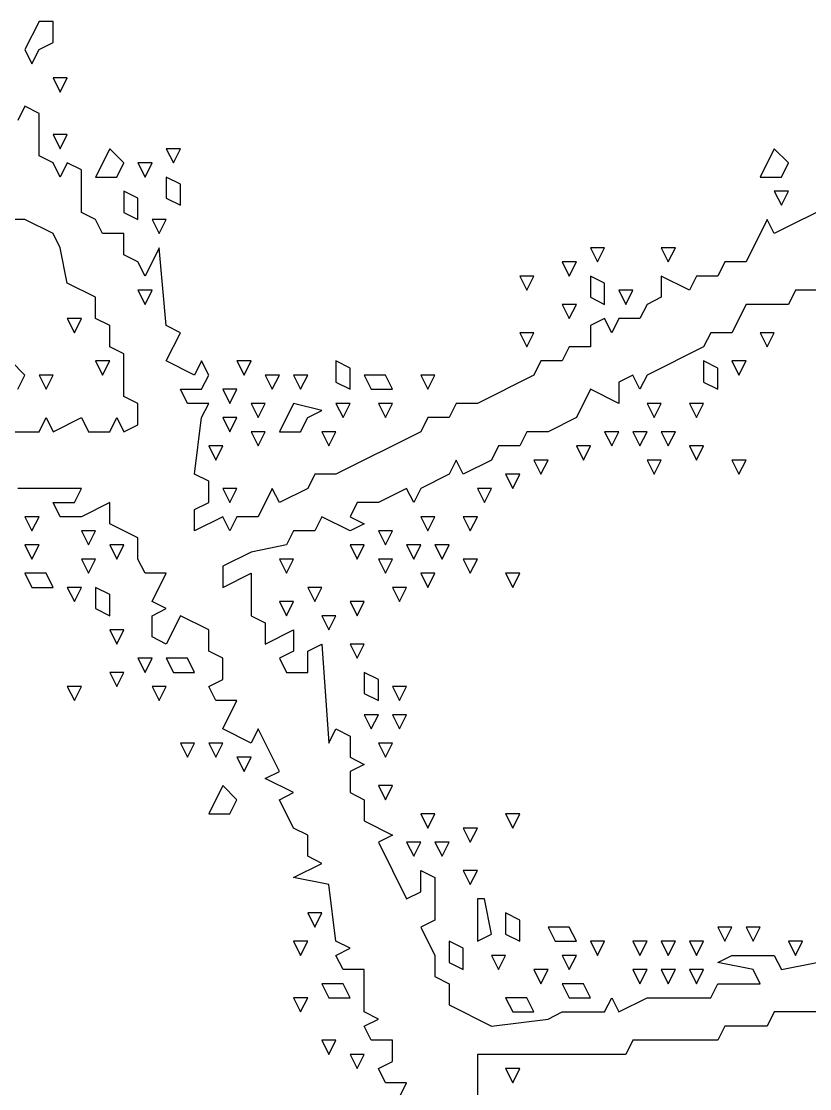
# Model space of a CAD drawing. Extents: x 2 to 124, y 0 to 170.
# Drawn here: x 79.73 to 88.7, y 137.25 to 149.39 of the extents above; entities that cross this region are included whole.
import ezdxf

# ---------------------------------------------------------------- set-up
doc = ezdxf.new("R2010")
doc.units = 0
doc.layers.add('Layer0', color=7, linetype='Continuous')

msp = doc.modelspace()

# ---------------------------------------------------------------- linework, layer by layer
at = {"layer": 'Layer0', "color": 5, "linetype": 'CONTINUOUS'}
for p, q in [((79.92898, 149.3939, 0.1), (79.76799, 149.072, 0.1)), ((80.08996, 149.3939, 0.1), (79.92898, 149.3939, 0.1)), ((80.08996, 149.1525, 0.1), (80.08996, 149.3939, 0.1)), ((79.92898, 149.072, 0.1), (80.08996, 149.1525, 0.1)), ((79.76799, 149.072, 0.1), (79.84848, 148.911, 0.1)), ((79.84848, 148.911, 0.1), (79.92898, 149.072, 0.1)), ((80.08996, 148.75, 0.1), (80.17045, 148.589, 0.1)), ((80.25095, 148.75, 0.1), (80.08996, 148.75, 0.1)), ((80.17045, 148.589, 0.1), (80.25095, 148.75, 0.1)), ((79.76799, 148.428, 0.1), (79.6875, 148.267, 0.1)), ((79.92898, 148.3475, 0.1), (79.76799, 148.428, 0.1)), ((79.92898, 147.8646, 0.1), (79.92898, 148.3475, 0.1)), ((80.08996, 148.1061, 0.1), (80.17045, 147.9451, 0.1)), ((80.25095, 148.1061, 0.1), (80.08996, 148.1061, 0.1)), ((80.17045, 147.9451, 0.1), (80.25095, 148.1061, 0.1)), ((80.7339, 147.9451, 0.1), (80.57292, 147.6231, 0.1)), ((80.89489, 147.7841, 0.1), (80.7339, 147.9451, 0.1)), ((81.37784, 147.9451, 0.1), (81.45833, 147.7841, 0.1)), ((81.53883, 147.9451, 0.1), (81.37784, 147.9451, 0.1)), ((81.45833, 147.7841, 0.1), (81.53883, 147.9451, 0.1)), ((88.30019, 147.9451, 0.1), (88.1392, 147.6231, 0.1)), ((88.46117, 147.7841, 0.1), (88.30019, 147.9451, 0.1)), ((80.08996, 147.7841, 0.1), (79.92898, 147.8646, 0.1)), ((80.17045, 147.6231, 0.1), (80.08996, 147.7841, 0.1)), ((80.25095, 147.7841, 0.1), (80.17045, 147.6231, 0.1)), ((80.41193, 147.7036, 0.1), (80.25095, 147.7841, 0.1)), ((80.81439, 147.6231, 0.1), (80.89489, 147.7841, 0.1)), ((81.05587, 147.7841, 0.1), (81.13636, 147.6231, 0.1)), ((81.21686, 147.7841, 0.1), (81.05587, 147.7841, 0.1)), ((81.13636, 147.6231, 0.1), (81.21686, 147.7841, 0.1)), ((88.38068, 147.6231, 0.1), (88.46117, 147.7841, 0.1)), ((80.41193, 147.2206, 0.1), (80.41193, 147.7036, 0.1)), ((80.57292, 147.6231, 0.1), (80.81439, 147.6231, 0.1)), ((81.37784, 147.6231, 0.1), (81.37784, 147.3816, 0.1)), ((81.53883, 147.5426, 0.1), (81.37784, 147.6231, 0.1)), ((81.53883, 147.3011, 0.1), (81.53883, 147.5426, 0.1)), ((88.1392, 147.6231, 0.1), (88.38068, 147.6231, 0.1)), ((80.89489, 147.4621, 0.1), (80.89489, 147.2206, 0.1)), ((81.05587, 147.3816, 0.1), (80.89489, 147.4621, 0.1)), ((89.2661, 147.4621, 0.1), (88.30019, 146.9792, 0.1)), ((88.30019, 147.4621, 0.1), (88.38068, 147.3011, 0.1)), ((88.46117, 147.4621, 0.1), (88.30019, 147.4621, 0.1)), ((88.38068, 147.3011, 0.1), (88.46117, 147.4621, 0.1)), ((81.05587, 147.1402, 0.1), (81.05587, 147.3816, 0.1)), ((81.37784, 147.3816, 0.1), (81.53883, 147.3011, 0.1)), ((80.57292, 147.1402, 0.1), (80.41193, 147.2206, 0.1)), ((80.89489, 147.2206, 0.1), (81.05587, 147.1402, 0.1)), ((79.76799, 147.1402, 0.1), (79.52652, 147.1402, 0.1)), ((80.08996, 146.9792, 0.1), (79.76799, 147.1402, 0.1)), ((80.65341, 146.9792, 0.1), (80.57292, 147.1402, 0.1)), ((81.21686, 147.1402, 0.1), (81.29735, 146.9792, 0.1)), ((81.37784, 147.1402, 0.1), (81.21686, 147.1402, 0.1)), ((81.29735, 146.9792, 0.1), (81.37784, 147.1402, 0.1)), ((88.2197, 147.1402, 0.1), (87.97822, 146.6572, 0.1)), ((88.30019, 146.9792, 0.1), (88.2197, 147.1402, 0.1)), ((80.17045, 146.8182, 0.1), (80.08996, 146.9792, 0.1)), ((80.89489, 146.9792, 0.1), (80.65341, 146.9792, 0.1)), ((80.89489, 146.7377, 0.1), (80.89489, 146.9792, 0.1)), ((80.25095, 146.4157, 0.1), (80.17045, 146.8182, 0.1)), ((81.29735, 146.8182, 0.1), (81.13636, 146.4962, 0.1)), ((81.37784, 145.9328, 0.1), (81.29735, 146.8182, 0.1)), ((86.20739, 146.8182, 0.1), (86.28788, 146.6572, 0.1)), ((86.36837, 146.8182, 0.1), (86.20739, 146.8182, 0.1)), ((86.28788, 146.6572, 0.1), (86.36837, 146.8182, 0.1)), ((87.01231, 146.8182, 0.1), (87.0928, 146.6572, 0.1)), ((87.1733, 146.8182, 0.1), (87.01231, 146.8182, 0.1)), ((87.0928, 146.6572, 0.1), (87.1733, 146.8182, 0.1)), ((81.05587, 146.6572, 0.1), (80.89489, 146.7377, 0.1)), ((81.13636, 146.4962, 0.1), (81.05587, 146.6572, 0.1)), ((85.88542, 146.6572, 0.1), (85.96591, 146.4962, 0.1)), ((86.0464, 146.6572, 0.1), (85.88542, 146.6572, 0.1)), ((85.96591, 146.4962, 0.1), (86.0464, 146.6572, 0.1)), ((87.73674, 146.6572, 0.1), (87.65625, 146.4962, 0.1)), ((87.97822, 146.6572, 0.1), (87.73674, 146.6572, 0.1)), ((85.40246, 146.4962, 0.1), (85.48295, 146.3352, 0.1)), ((85.56345, 146.4962, 0.1), (85.40246, 146.4962, 0.1)), ((85.48295, 146.3352, 0.1), (85.56345, 146.4962, 0.1)), ((86.20739, 146.4962, 0.1), (86.20739, 146.2547, 0.1)), ((86.36837, 146.4157, 0.1), (86.20739, 146.4962, 0.1)), ((87.33428, 146.3352, 0.1), (87.01231, 146.4962, 0.1)), ((87.01231, 146.4962, 0.1), (87.01231, 146.2547, 0.1)), ((87.41477, 146.4962, 0.1), (87.33428, 146.3352, 0.1)), ((87.65625, 146.4962, 0.1), (87.41477, 146.4962, 0.1)), ((80.57292, 146.2547, 0.1), (80.25095, 146.4157, 0.1)), ((81.05587, 146.3352, 0.1), (81.13636, 146.1742, 0.1)), ((81.21686, 146.3352, 0.1), (81.05587, 146.3352, 0.1)), ((81.13636, 146.1742, 0.1), (81.21686, 146.3352, 0.1)), ((86.36837, 146.1742, 0.1), (86.36837, 146.4157, 0.1)), ((86.52936, 146.3352, 0.1), (86.60985, 146.1742, 0.1)), ((86.69034, 146.3352, 0.1), (86.52936, 146.3352, 0.1)), ((86.60985, 146.1742, 0.1), (86.69034, 146.3352, 0.1)), ((88.54167, 146.3352, 0.1), (88.46117, 146.1742, 0.1)), ((88.78314, 146.3352, 0.1), (88.54167, 146.3352, 0.1)), ((80.57292, 146.0133, 0.1), (80.57292, 146.2547, 0.1)), ((86.20739, 146.2547, 0.1), (86.36837, 146.1742, 0.1)), ((87.01231, 146.2547, 0.1), (86.85133, 146.1742, 0.1)), ((85.88542, 146.1742, 0.1), (85.96591, 146.0133, 0.1)), ((86.0464, 146.1742, 0.1), (85.88542, 146.1742, 0.1)), ((85.96591, 146.0133, 0.1), (86.0464, 146.1742, 0.1)), ((86.85133, 146.1742, 0.1), (86.77083, 146.0133, 0.1)), ((87.97822, 146.1742, 0.1), (87.81723, 145.8523, 0.1)), ((88.46117, 146.1742, 0.1), (87.97822, 146.1742, 0.1)), ((80.25095, 146.0133, 0.1), (80.33144, 145.8523, 0.1)), ((80.41193, 146.0133, 0.1), (80.25095, 146.0133, 0.1)), ((80.33144, 145.8523, 0.1), (80.41193, 146.0133, 0.1)), ((80.7339, 145.9328, 0.1), (80.57292, 146.0133, 0.1)), ((86.36837, 146.0133, 0.1), (86.20739, 145.9328, 0.1)), ((86.44886, 145.8523, 0.1), (86.36837, 146.0133, 0.1)), ((86.52936, 146.0133, 0.1), (86.44886, 145.8523, 0.1)), ((86.77083, 146.0133, 0.1), (86.52936, 146.0133, 0.1)), ((80.7339, 145.6913, 0.1), (80.7339, 145.9328, 0.1)), ((81.53883, 145.8523, 0.1), (81.37784, 145.9328, 0.1)), ((81.37784, 145.5303, 0.1), (81.53883, 145.8523, 0.1)), ((85.40246, 145.8523, 0.1), (85.48295, 145.6913, 0.1)), ((85.56345, 145.8523, 0.1), (85.40246, 145.8523, 0.1)), ((85.48295, 145.6913, 0.1), (85.56345, 145.8523, 0.1)), ((86.20739, 145.9328, 0.1), (86.20739, 145.6913, 0.1)), ((87.57576, 145.8523, 0.1), (87.49527, 145.6913, 0.1)), ((87.81723, 145.8523, 0.1), (87.57576, 145.8523, 0.1)), ((88.1392, 145.8523, 0.1), (88.2197, 145.6913, 0.1)), ((88.30019, 145.8523, 0.1), (88.1392, 145.8523, 0.1)), ((88.2197, 145.6913, 0.1), (88.30019, 145.8523, 0.1)), ((80.89489, 145.6108, 0.1), (80.7339, 145.6913, 0.1)), ((85.96591, 145.6913, 0.1), (85.88542, 145.5303, 0.1)), ((86.20739, 145.6913, 0.1), (85.96591, 145.6913, 0.1)), ((87.49527, 145.6913, 0.1), (86.85133, 145.3693, 0.1)), ((80.89489, 145.1278, 0.1), (80.89489, 145.6108, 0.1)), ((79.76799, 145.3693, 0.1), (79.60701, 145.5303, 0.1)), ((80.57292, 145.5303, 0.1), (80.65341, 145.3693, 0.1)), ((80.7339, 145.5303, 0.1), (80.57292, 145.5303, 0.1)), ((80.65341, 145.3693, 0.1), (80.7339, 145.5303, 0.1)), ((81.69981, 145.3693, 0.1), (81.37784, 145.5303, 0.1)), ((81.7803, 145.5303, 0.1), (81.69981, 145.3693, 0.1)), ((81.8608, 145.3693, 0.1), (81.7803, 145.5303, 0.1)), ((82.18277, 145.5303, 0.1), (82.26326, 145.3693, 0.1)), ((82.34375, 145.5303, 0.1), (82.18277, 145.5303, 0.1)), ((82.26326, 145.3693, 0.1), (82.34375, 145.5303, 0.1)), ((83.30966, 145.5303, 0.1), (83.30966, 145.2888, 0.1)), ((83.47064, 145.4498, 0.1), (83.30966, 145.5303, 0.1)), ((83.47064, 145.2083, 0.1), (83.47064, 145.4498, 0.1)), ((85.64394, 145.5303, 0.1), (85.56345, 145.3693, 0.1)), ((85.88542, 145.5303, 0.1), (85.64394, 145.5303, 0.1)), ((87.49527, 145.5303, 0.1), (87.49527, 145.2888, 0.1)), ((87.65625, 145.4498, 0.1), (87.49527, 145.5303, 0.1)), ((87.65625, 145.2083, 0.1), (87.65625, 145.4498, 0.1)), ((87.81723, 145.5303, 0.1), (87.89773, 145.3693, 0.1)), ((87.97822, 145.5303, 0.1), (87.81723, 145.5303, 0.1)), ((87.89773, 145.3693, 0.1), (87.97822, 145.5303, 0.1)), ((79.6875, 145.2083, 0.1), (79.76799, 145.3693, 0.1)), ((79.92898, 145.3693, 0.1), (80.00947, 145.2083, 0.1)), ((80.08996, 145.3693, 0.1), (79.92898, 145.3693, 0.1)), ((80.00947, 145.2083, 0.1), (80.08996, 145.3693, 0.1)), ((81.7803, 145.2083, 0.1), (81.8608, 145.3693, 0.1)), ((82.50473, 145.3693, 0.1), (82.58523, 145.2083, 0.1)), ((82.66572, 145.3693, 0.1), (82.50473, 145.3693, 0.1)), ((82.58523, 145.2083, 0.1), (82.66572, 145.3693, 0.1)), ((82.8267, 145.3693, 0.1), (82.9072, 145.2083, 0.1)), ((82.98769, 145.3693, 0.1), (82.8267, 145.3693, 0.1)), ((82.9072, 145.2083, 0.1), (82.98769, 145.3693, 0.1)), ((83.63163, 145.3693, 0.1), (83.71212, 145.2083, 0.1)), ((83.87311, 145.3693, 0.1), (83.63163, 145.3693, 0.1)), ((83.9536, 145.2083, 0.1), (83.87311, 145.3693, 0.1)), ((84.27557, 145.3693, 0.1), (84.35606, 145.2083, 0.1)), ((84.43655, 145.3693, 0.1), (84.27557, 145.3693, 0.1)), ((84.35606, 145.2083, 0.1), (84.43655, 145.3693, 0.1)), ((85.56345, 145.3693, 0.1), (84.91951, 145.0473, 0.1)), ((86.69034, 145.3693, 0.1), (86.52936, 145.2888, 0.1)), ((86.77083, 145.2083, 0.1), (86.69034, 145.3693, 0.1)), ((86.85133, 145.3693, 0.1), (86.77083, 145.2083, 0.1)), ((81.61932, 145.0473, 0.1), (81.53883, 145.2083, 0.1)), ((81.53883, 145.2083, 0.1), (81.7803, 145.2083, 0.1)), ((82.02178, 145.2083, 0.1), (82.10227, 145.0473, 0.1)), ((82.18277, 145.2083, 0.1), (82.02178, 145.2083, 0.1)), ((82.10227, 145.0473, 0.1), (82.18277, 145.2083, 0.1)), ((83.30966, 145.2888, 0.1), (83.47064, 145.2083, 0.1)), ((83.71212, 145.2083, 0.1), (83.9536, 145.2083, 0.1)), ((86.20739, 145.2083, 0.1), (86.0464, 144.8864, 0.1)), ((86.52936, 145.0473, 0.1), (86.20739, 145.2083, 0.1)), ((86.52936, 145.2888, 0.1), (86.52936, 145.0473, 0.1)), ((87.49527, 145.2888, 0.1), (87.65625, 145.2083, 0.1)), ((81.05587, 145.0473, 0.1), (80.89489, 145.1278, 0.1)), ((81.05587, 144.8059, 0.1), (81.05587, 145.0473, 0.1)), ((81.8608, 145.0473, 0.1), (81.61932, 145.0473, 0.1)), ((81.7803, 144.8864, 0.1), (81.8608, 145.0473, 0.1)), ((82.34375, 145.0473, 0.1), (82.42424, 144.8864, 0.1)), ((82.50473, 145.0473, 0.1), (82.34375, 145.0473, 0.1)), ((82.42424, 144.8864, 0.1), (82.50473, 145.0473, 0.1)), ((82.8267, 145.0473, 0.1), (82.66572, 144.7254, 0.1)), ((83.14867, 144.9669, 0.1), (82.8267, 145.0473, 0.1)), ((82.98769, 144.8864, 0.1), (83.14867, 144.9669, 0.1)), ((83.30966, 145.0473, 0.1), (83.39015, 144.8864, 0.1)), ((83.47064, 145.0473, 0.1), (83.30966, 145.0473, 0.1)), ((83.39015, 144.8864, 0.1), (83.47064, 145.0473, 0.1)), ((83.79261, 145.0473, 0.1), (83.87311, 144.8864, 0.1)), ((83.9536, 145.0473, 0.1), (83.79261, 145.0473, 0.1)), ((83.87311, 144.8864, 0.1), (83.9536, 145.0473, 0.1)), ((84.67803, 145.0473, 0.1), (84.59754, 144.8864, 0.1)), ((84.91951, 145.0473, 0.1), (84.67803, 145.0473, 0.1)), ((86.85133, 145.0473, 0.1), (86.93182, 144.8864, 0.1)), ((87.01231, 145.0473, 0.1), (86.85133, 145.0473, 0.1)), ((86.93182, 144.8864, 0.1), (87.01231, 145.0473, 0.1)), ((87.33428, 145.0473, 0.1), (87.41477, 144.8864, 0.1)), ((87.49527, 145.0473, 0.1), (87.33428, 145.0473, 0.1)), ((87.41477, 144.8864, 0.1), (87.49527, 145.0473, 0.1)), ((79.92898, 144.7254, 0.1), (80.00947, 144.8864, 0.1)), ((80.00947, 144.8864, 0.1), (80.08996, 144.7254, 0.1)), ((80.08996, 144.7254, 0.1), (80.41193, 144.8864, 0.1)), ((80.41193, 144.8864, 0.1), (80.49242, 144.7254, 0.1)), ((80.7339, 144.7254, 0.1), (80.81439, 144.8864, 0.1)), ((80.81439, 144.8864, 0.1), (80.89489, 144.7254, 0.1)), ((81.69981, 144.2424, 0.1), (81.7803, 144.8864, 0.1)), ((82.02178, 144.8864, 0.1), (82.10227, 144.7254, 0.1)), ((82.18277, 144.8864, 0.1), (82.02178, 144.8864, 0.1)), ((82.10227, 144.7254, 0.1), (82.18277, 144.8864, 0.1)), ((82.9072, 144.7254, 0.1), (82.98769, 144.8864, 0.1)), ((84.35606, 144.8864, 0.1), (84.27557, 144.7254, 0.1)), ((84.59754, 144.8864, 0.1), (84.35606, 144.8864, 0.1)), ((86.0464, 144.8864, 0.1), (85.72443, 144.7254, 0.1)), ((79.20455, 144.7254, 0.1), (79.92898, 144.7254, 0.1)), ((80.49242, 144.7254, 0.1), (80.7339, 144.7254, 0.1)), ((80.89489, 144.7254, 0.1), (81.05587, 144.8059, 0.1)), ((82.34375, 144.7254, 0.1), (82.42424, 144.5644, 0.1)), ((82.50473, 144.7254, 0.1), (82.34375, 144.7254, 0.1)), ((82.42424, 144.5644, 0.1), (82.50473, 144.7254, 0.1)), ((82.66572, 144.7254, 0.1), (82.9072, 144.7254, 0.1)), ((83.14867, 144.7254, 0.1), (83.22917, 144.5644, 0.1)), ((83.30966, 144.7254, 0.1), (83.14867, 144.7254, 0.1)), ((83.22917, 144.5644, 0.1), (83.30966, 144.7254, 0.1)), ((84.27557, 144.7254, 0.1), (83.30966, 144.2424, 0.1)), ((85.48295, 144.7254, 0.1), (85.40246, 144.5644, 0.1)), ((85.72443, 144.7254, 0.1), (85.48295, 144.7254, 0.1)), ((86.36837, 144.7254, 0.1), (86.44886, 144.5644, 0.1)), ((86.52936, 144.7254, 0.1), (86.36837, 144.7254, 0.1)), ((86.44886, 144.5644, 0.1), (86.52936, 144.7254, 0.1)), ((86.69034, 144.7254, 0.1), (86.77083, 144.5644, 0.1)), ((86.85133, 144.7254, 0.1), (86.69034, 144.7254, 0.1)), ((86.77083, 144.5644, 0.1), (86.85133, 144.7254, 0.1)), ((87.01231, 144.7254, 0.1), (87.0928, 144.5644, 0.1)), ((87.1733, 144.7254, 0.1), (87.01231, 144.7254, 0.1)), ((87.0928, 144.5644, 0.1), (87.1733, 144.7254, 0.1)), ((81.8608, 144.5644, 0.1), (81.94129, 144.4034, 0.1)), ((82.02178, 144.5644, 0.1), (81.8608, 144.5644, 0.1)), ((81.94129, 144.4034, 0.1), (82.02178, 144.5644, 0.1)), ((85.16098, 144.5644, 0.1), (85.08049, 144.4034, 0.1)), ((85.40246, 144.5644, 0.1), (85.16098, 144.5644, 0.1)), ((86.0464, 144.5644, 0.1), (86.12689, 144.4034, 0.1)), ((86.20739, 144.5644, 0.1), (86.0464, 144.5644, 0.1)), ((86.12689, 144.4034, 0.1), (86.20739, 144.5644, 0.1)), ((87.33428, 144.5644, 0.1), (87.41477, 144.4034, 0.1)), ((87.49527, 144.5644, 0.1), (87.33428, 144.5644, 0.1)), ((87.41477, 144.4034, 0.1), (87.49527, 144.5644, 0.1)), ((84.67803, 144.4034, 0.1), (84.59754, 144.2424, 0.1)), ((84.75852, 144.2424, 0.1), (84.67803, 144.4034, 0.1)), ((85.08049, 144.4034, 0.1), (84.75852, 144.2424, 0.1)), ((85.56345, 144.4034, 0.1), (85.64394, 144.2424, 0.1)), ((85.72443, 144.4034, 0.1), (85.56345, 144.4034, 0.1)), ((85.64394, 144.2424, 0.1), (85.72443, 144.4034, 0.1)), ((86.85133, 144.4034, 0.1), (86.93182, 144.2424, 0.1)), ((87.01231, 144.4034, 0.1), (86.85133, 144.4034, 0.1)), ((86.93182, 144.2424, 0.1), (87.01231, 144.4034, 0.1)), ((87.81723, 144.4034, 0.1), (87.89773, 144.2424, 0.1)), ((87.97822, 144.4034, 0.1), (87.81723, 144.4034, 0.1)), ((87.89773, 144.2424, 0.1), (87.97822, 144.4034, 0.1)), ((81.8608, 144.1619, 0.1), (81.69981, 144.2424, 0.1)), ((83.06818, 144.2424, 0.1), (82.98769, 144.0814, 0.1)), ((83.30966, 144.2424, 0.1), (83.06818, 144.2424, 0.1)), ((84.59754, 144.2424, 0.1), (84.27557, 144.0814, 0.1)), ((85.24148, 144.2424, 0.1), (85.32197, 144.0814, 0.1)), ((85.40246, 144.2424, 0.1), (85.24148, 144.2424, 0.1)), ((85.32197, 144.0814, 0.1), (85.40246, 144.2424, 0.1)), ((81.8608, 143.9205, 0.1), (81.8608, 144.1619, 0.1)), ((80.41193, 144.0814, 0.1), (79.6875, 144.0814, 0.1)), ((80.33144, 143.9205, 0.1), (80.41193, 144.0814, 0.1)), ((82.02178, 144.0814, 0.1), (82.10227, 143.9205, 0.1)), ((82.18277, 144.0814, 0.1), (82.02178, 144.0814, 0.1)), ((82.10227, 143.9205, 0.1), (82.18277, 144.0814, 0.1)), ((82.58523, 144.0814, 0.1), (82.42424, 143.7595, 0.1)), ((82.66572, 143.9205, 0.1), (82.58523, 144.0814, 0.1)), ((82.98769, 144.0814, 0.1), (82.66572, 143.9205, 0.1)), ((84.11458, 144.0814, 0.1), (83.79261, 143.9205, 0.1)), ((84.19508, 143.9205, 0.1), (84.11458, 144.0814, 0.1)), ((84.27557, 144.0814, 0.1), (84.19508, 143.9205, 0.1)), ((84.91951, 144.0814, 0.1), (85, 143.9205, 0.1)), ((85.08049, 144.0814, 0.1), (84.91951, 144.0814, 0.1)), ((85, 143.9205, 0.1), (85.08049, 144.0814, 0.1)), ((80.17045, 143.7595, 0.1), (80.08996, 143.9205, 0.1)), ((80.08996, 143.9205, 0.1), (80.33144, 143.9205, 0.1)), ((80.7339, 143.9205, 0.1), (80.41193, 143.7595, 0.1)), ((80.7339, 143.679, 0.1), (80.7339, 143.9205, 0.1)), ((81.69981, 143.84, 0.1), (81.8608, 143.9205, 0.1)), ((83.55114, 143.9205, 0.1), (83.47064, 143.7595, 0.1)), ((83.79261, 143.9205, 0.1), (83.55114, 143.9205, 0.1)), ((79.76799, 143.7595, 0.1), (79.84848, 143.5985, 0.1)), ((79.92898, 143.7595, 0.1), (79.76799, 143.7595, 0.1)), ((79.84848, 143.5985, 0.1), (79.92898, 143.7595, 0.1)), ((80.41193, 143.7595, 0.1), (80.17045, 143.7595, 0.1)), ((81.69981, 143.5985, 0.1), (81.69981, 143.84, 0.1)), ((82.02178, 143.7595, 0.1), (81.69981, 143.5985, 0.1)), ((82.10227, 143.5985, 0.1), (82.02178, 143.7595, 0.1)), ((82.18277, 143.7595, 0.1), (82.10227, 143.5985, 0.1)), ((82.42424, 143.7595, 0.1), (82.18277, 143.7595, 0.1)), ((83.14867, 143.7595, 0.1), (83.06818, 143.5985, 0.1)), ((83.47064, 143.5985, 0.1), (83.14867, 143.7595, 0.1)), ((83.47064, 143.7595, 0.1), (83.63163, 143.679, 0.1)), ((84.27557, 143.7595, 0.1), (84.35606, 143.5985, 0.1)), ((84.43655, 143.7595, 0.1), (84.27557, 143.7595, 0.1)), ((84.35606, 143.5985, 0.1), (84.43655, 143.7595, 0.1)), ((84.75852, 143.7595, 0.1), (84.83902, 143.5985, 0.1)), ((84.91951, 143.7595, 0.1), (84.75852, 143.7595, 0.1)), ((84.83902, 143.5985, 0.1), (84.91951, 143.7595, 0.1)), ((81.05587, 143.518, 0.1), (80.7339, 143.679, 0.1)), ((83.63163, 143.679, 0.1), (83.47064, 143.5985, 0.1)), ((80.41193, 143.5985, 0.1), (80.49242, 143.4375, 0.1)), ((80.57292, 143.5985, 0.1), (80.41193, 143.5985, 0.1)), ((80.49242, 143.4375, 0.1), (80.57292, 143.5985, 0.1)), ((81.05587, 143.2765, 0.1), (81.05587, 143.518, 0.1)), ((82.8267, 143.5985, 0.1), (82.74621, 143.4375, 0.1)), ((83.06818, 143.5985, 0.1), (82.8267, 143.5985, 0.1)), ((83.79261, 143.5985, 0.1), (83.87311, 143.4375, 0.1)), ((83.9536, 143.5985, 0.1), (83.79261, 143.5985, 0.1)), ((83.87311, 143.4375, 0.1), (83.9536, 143.5985, 0.1)), ((79.76799, 143.4375, 0.1), (79.84848, 143.2765, 0.1)), ((79.92898, 143.4375, 0.1), (79.76799, 143.4375, 0.1)), ((79.84848, 143.2765, 0.1), (79.92898, 143.4375, 0.1)), ((80.7339, 143.4375, 0.1), (80.81439, 143.2765, 0.1)), ((80.89489, 143.4375, 0.1), (80.7339, 143.4375, 0.1)), ((80.81439, 143.2765, 0.1), (80.89489, 143.4375, 0.1)), ((82.74621, 143.4375, 0.1), (82.34375, 143.357, 0.1)), ((83.47064, 143.4375, 0.1), (83.55114, 143.2765, 0.1)), ((83.63163, 143.4375, 0.1), (83.47064, 143.4375, 0.1)), ((83.55114, 143.2765, 0.1), (83.63163, 143.4375, 0.1)), ((84.11458, 143.4375, 0.1), (84.19508, 143.2765, 0.1)), ((84.27557, 143.4375, 0.1), (84.11458, 143.4375, 0.1)), ((84.19508, 143.2765, 0.1), (84.27557, 143.4375, 0.1)), ((84.43655, 143.4375, 0.1), (84.51705, 143.2765, 0.1)), ((84.59754, 143.4375, 0.1), (84.43655, 143.4375, 0.1)), ((84.51705, 143.2765, 0.1), (84.59754, 143.4375, 0.1)), ((80.41193, 143.2765, 0.1), (80.49242, 143.1155, 0.1)), ((80.57292, 143.2765, 0.1), (80.41193, 143.2765, 0.1)), ((80.49242, 143.1155, 0.1), (80.57292, 143.2765, 0.1)), ((81.13636, 143.1155, 0.1), (81.05587, 143.2765, 0.1)), ((82.34375, 143.357, 0.1), (82.02178, 143.196, 0.1)), ((82.66572, 143.2765, 0.1), (82.74621, 143.1155, 0.1)), ((82.8267, 143.2765, 0.1), (82.66572, 143.2765, 0.1)), ((82.74621, 143.1155, 0.1), (82.8267, 143.2765, 0.1)), ((83.79261, 143.2765, 0.1), (83.87311, 143.1155, 0.1)), ((83.9536, 143.2765, 0.1), (83.79261, 143.2765, 0.1)), ((83.87311, 143.1155, 0.1), (83.9536, 143.2765, 0.1)), ((84.75852, 143.2765, 0.1), (84.83902, 143.1155, 0.1)), ((84.91951, 143.2765, 0.1), (84.75852, 143.2765, 0.1)), ((84.83902, 143.1155, 0.1), (84.91951, 143.2765, 0.1)), ((82.02178, 143.196, 0.1), (82.02178, 142.9545, 0.1)), ((79.76799, 143.1155, 0.1), (79.84848, 142.9545, 0.1)), ((80.00947, 143.1155, 0.1), (79.76799, 143.1155, 0.1)), ((80.08996, 142.9545, 0.1), (80.00947, 143.1155, 0.1)), ((81.37784, 143.1155, 0.1), (81.13636, 143.1155, 0.1)), ((81.21686, 142.7936, 0.1), (81.37784, 143.1155, 0.1)), ((82.02178, 142.9545, 0.1), (82.34375, 143.1155, 0.1)), ((82.34375, 143.1155, 0.1), (82.34375, 142.6326, 0.1)), ((84.27557, 143.1155, 0.1), (84.35606, 142.9545, 0.1)), ((84.43655, 143.1155, 0.1), (84.27557, 143.1155, 0.1)), ((84.35606, 142.9545, 0.1), (84.43655, 143.1155, 0.1)), ((85.24148, 143.1155, 0.1), (85.32197, 142.9545, 0.1)), ((85.40246, 143.1155, 0.1), (85.24148, 143.1155, 0.1)), ((85.32197, 142.9545, 0.1), (85.40246, 143.1155, 0.1)), ((79.84848, 142.9545, 0.1), (80.08996, 142.9545, 0.1)), ((80.25095, 142.9545, 0.1), (80.33144, 142.7936, 0.1)), ((80.41193, 142.9545, 0.1), (80.25095, 142.9545, 0.1)), ((80.33144, 142.7936, 0.1), (80.41193, 142.9545, 0.1)), ((80.57292, 142.9545, 0.1), (80.57292, 142.7131, 0.1)), ((80.7339, 142.8741, 0.1), (80.57292, 142.9545, 0.1)), ((82.98769, 142.9545, 0.1), (83.06818, 142.7936, 0.1)), ((83.14867, 142.9545, 0.1), (82.98769, 142.9545, 0.1)), ((83.06818, 142.7936, 0.1), (83.14867, 142.9545, 0.1)), ((83.9536, 142.9545, 0.1), (84.03409, 142.7936, 0.1)), ((84.11458, 142.9545, 0.1), (83.9536, 142.9545, 0.1)), ((84.03409, 142.7936, 0.1), (84.11458, 142.9545, 0.1)), ((80.7339, 142.6326, 0.1), (80.7339, 142.8741, 0.1)), ((81.37784, 142.7131, 0.1), (81.21686, 142.7936, 0.1)), ((82.66572, 142.7936, 0.1), (82.74621, 142.6326, 0.1)), ((82.8267, 142.7936, 0.1), (82.66572, 142.7936, 0.1)), ((82.74621, 142.6326, 0.1), (82.8267, 142.7936, 0.1)), ((83.47064, 142.7936, 0.1), (83.55114, 142.6326, 0.1)), ((83.63163, 142.7936, 0.1), (83.47064, 142.7936, 0.1)), ((83.55114, 142.6326, 0.1), (83.63163, 142.7936, 0.1)), ((80.57292, 142.7131, 0.1), (80.7339, 142.6326, 0.1)), ((81.21686, 142.6326, 0.1), (81.37784, 142.7131, 0.1)), ((81.21686, 142.3911, 0.1), (81.21686, 142.6326, 0.1)), ((81.53883, 142.6326, 0.1), (81.37784, 142.3106, 0.1)), ((81.8608, 142.4716, 0.1), (81.53883, 142.6326, 0.1)), ((82.34375, 142.6326, 0.1), (82.50473, 142.5521, 0.1)), ((82.50473, 142.5521, 0.1), (82.50473, 142.3106, 0.1)), ((83.14867, 142.6326, 0.1), (83.22917, 142.4716, 0.1)), ((83.30966, 142.6326, 0.1), (83.14867, 142.6326, 0.1)), ((83.22917, 142.4716, 0.1), (83.30966, 142.6326, 0.1)), ((80.7339, 142.4716, 0.1), (80.81439, 142.3106, 0.1)), ((80.89489, 142.4716, 0.1), (80.7339, 142.4716, 0.1)), ((80.81439, 142.3106, 0.1), (80.89489, 142.4716, 0.1)), ((81.8608, 142.2301, 0.1), (81.8608, 142.4716, 0.1)), ((82.50473, 142.3106, 0.1), (82.8267, 142.4716, 0.1)), ((82.8267, 142.4716, 0.1), (82.8267, 142.2301, 0.1)), ((81.37784, 142.3106, 0.1), (81.21686, 142.3911, 0.1)), ((82.98769, 142.2301, 0.1), (83.14867, 142.3106, 0.1)), ((83.14867, 142.3106, 0.1), (83.22917, 141.1837, 0.1)), ((83.47064, 142.3106, 0.1), (83.55114, 142.1496, 0.1)), ((83.63163, 142.3106, 0.1), (83.47064, 142.3106, 0.1)), ((83.55114, 142.1496, 0.1), (83.63163, 142.3106, 0.1)), ((82.02178, 142.1496, 0.1), (81.8608, 142.2301, 0.1)), ((82.8267, 142.2301, 0.1), (82.66572, 142.1496, 0.1)), ((82.98769, 141.9886, 0.1), (82.98769, 142.2301, 0.1)), ((81.05587, 142.1496, 0.1), (81.13636, 141.9886, 0.1)), ((81.21686, 142.1496, 0.1), (81.05587, 142.1496, 0.1)), ((81.13636, 141.9886, 0.1), (81.21686, 142.1496, 0.1)), ((81.37784, 142.1496, 0.1), (81.45833, 141.9886, 0.1)), ((81.61932, 142.1496, 0.1), (81.37784, 142.1496, 0.1)), ((81.69981, 141.9886, 0.1), (81.61932, 142.1496, 0.1)), ((82.02178, 141.9081, 0.1), (82.02178, 142.1496, 0.1)), ((82.66572, 142.1496, 0.1), (82.74621, 141.9886, 0.1)), ((80.7339, 141.9886, 0.1), (80.81439, 141.8277, 0.1)), ((80.89489, 141.9886, 0.1), (80.7339, 141.9886, 0.1)), ((80.81439, 141.8277, 0.1), (80.89489, 141.9886, 0.1)), ((81.45833, 141.9886, 0.1), (81.69981, 141.9886, 0.1)), ((82.74621, 141.9886, 0.1), (82.98769, 141.9886, 0.1)), ((83.63163, 141.9886, 0.1), (83.63163, 141.7472, 0.1)), ((83.79261, 141.9081, 0.1), (83.63163, 141.9886, 0.1)), ((80.25095, 141.8277, 0.1), (80.33144, 141.6667, 0.1)), ((80.41193, 141.8277, 0.1), (80.25095, 141.8277, 0.1)), ((80.33144, 141.6667, 0.1), (80.41193, 141.8277, 0.1)), ((81.21686, 141.8277, 0.1), (81.29735, 141.6667, 0.1)), ((81.37784, 141.8277, 0.1), (81.21686, 141.8277, 0.1)), ((81.29735, 141.6667, 0.1), (81.37784, 141.8277, 0.1)), ((81.8608, 141.8277, 0.1), (82.02178, 141.9081, 0.1)), ((81.94129, 141.6667, 0.1), (81.8608, 141.8277, 0.1)), ((83.79261, 141.6667, 0.1), (83.79261, 141.9081, 0.1)), ((83.9536, 141.8277, 0.1), (84.03409, 141.6667, 0.1)), ((84.11458, 141.8277, 0.1), (83.9536, 141.8277, 0.1)), ((84.03409, 141.6667, 0.1), (84.11458, 141.8277, 0.1)), ((83.63163, 141.7472, 0.1), (83.79261, 141.6667, 0.1)), ((82.18277, 141.6667, 0.1), (81.94129, 141.6667, 0.1)), ((82.02178, 141.3447, 0.1), (82.18277, 141.6667, 0.1)), ((83.63163, 141.5057, 0.1), (83.71212, 141.3447, 0.1)), ((83.79261, 141.5057, 0.1), (83.63163, 141.5057, 0.1)), ((83.71212, 141.3447, 0.1), (83.79261, 141.5057, 0.1)), ((83.9536, 141.5057, 0.1), (84.03409, 141.3447, 0.1)), ((84.11458, 141.5057, 0.1), (83.9536, 141.5057, 0.1)), ((84.03409, 141.3447, 0.1), (84.11458, 141.5057, 0.1)), ((82.34375, 141.1837, 0.1), (82.02178, 141.3447, 0.1)), ((82.42424, 141.3447, 0.1), (82.34375, 141.1837, 0.1)), ((82.66572, 140.8617, 0.1), (82.42424, 141.3447, 0.1)), ((83.22917, 141.1837, 0.1), (83.30966, 141.3447, 0.1)), ((83.30966, 141.3447, 0.1), (83.47064, 141.2642, 0.1)), ((83.47064, 141.2642, 0.1), (83.47064, 141.0227, 0.1)), ((81.53883, 141.1837, 0.1), (81.61932, 141.0227, 0.1)), ((81.69981, 141.1837, 0.1), (81.53883, 141.1837, 0.1)), ((81.61932, 141.0227, 0.1), (81.69981, 141.1837, 0.1)), ((81.8608, 141.1837, 0.1), (81.94129, 141.0227, 0.1)), ((82.02178, 141.1837, 0.1), (81.8608, 141.1837, 0.1)), ((81.94129, 141.0227, 0.1), (82.02178, 141.1837, 0.1)), ((83.79261, 141.1837, 0.1), (83.87311, 141.0227, 0.1)), ((83.9536, 141.1837, 0.1), (83.79261, 141.1837, 0.1)), ((83.87311, 141.0227, 0.1), (83.9536, 141.1837, 0.1)), ((82.18277, 141.0227, 0.1), (82.26326, 140.8617, 0.1)), ((82.34375, 141.0227, 0.1), (82.18277, 141.0227, 0.1)), ((82.26326, 140.8617, 0.1), (82.34375, 141.0227, 0.1)), ((83.47064, 141.0227, 0.1), (83.63163, 140.9422, 0.1)), ((82.50473, 140.7813, 0.1), (82.66572, 140.8617, 0.1)), ((83.63163, 140.9422, 0.1), (83.47064, 140.8617, 0.1)), ((83.47064, 140.8617, 0.1), (83.47064, 140.6203, 0.1)), ((82.8267, 140.6203, 0.1), (82.50473, 140.7813, 0.1)), ((82.02178, 140.7008, 0.1), (81.8608, 140.3788, 0.1)), ((82.18277, 140.5398, 0.1), (82.02178, 140.7008, 0.1)), ((82.66572, 140.5398, 0.1), (82.8267, 140.6203, 0.1)), ((83.47064, 140.6203, 0.1), (83.63163, 140.5398, 0.1)), ((83.79261, 140.7008, 0.1), (83.87311, 140.5398, 0.1)), ((83.9536, 140.7008, 0.1), (83.79261, 140.7008, 0.1)), ((83.87311, 140.5398, 0.1), (83.9536, 140.7008, 0.1)), ((82.10227, 140.3788, 0.1), (82.18277, 140.5398, 0.1)), ((82.8267, 140.2178, 0.1), (82.66572, 140.5398, 0.1)), ((83.63163, 140.5398, 0.1), (83.63163, 140.2983, 0.1)), ((81.8608, 140.3788, 0.1), (82.10227, 140.3788, 0.1)), ((84.27557, 140.3788, 0.1), (84.35606, 140.2178, 0.1)), ((84.43655, 140.3788, 0.1), (84.27557, 140.3788, 0.1)), ((84.35606, 140.2178, 0.1), (84.43655, 140.3788, 0.1)), ((85.24148, 140.3788, 0.1), (85.32197, 140.2178, 0.1)), ((85.40246, 140.3788, 0.1), (85.24148, 140.3788, 0.1)), ((85.32197, 140.2178, 0.1), (85.40246, 140.3788, 0.1)), ((83.63163, 140.2983, 0.1), (83.9536, 140.1373, 0.1)), ((82.98769, 140.1373, 0.1), (82.8267, 140.2178, 0.1)), ((82.98769, 139.8958, 0.1), (82.98769, 140.1373, 0.1)), ((83.9536, 140.1373, 0.1), (83.79261, 140.0568, 0.1)), ((84.75852, 140.2178, 0.1), (84.83902, 140.0568, 0.1)), ((84.91951, 140.2178, 0.1), (84.75852, 140.2178, 0.1)), ((84.83902, 140.0568, 0.1), (84.91951, 140.2178, 0.1)), ((83.79261, 140.0568, 0.1), (84.11458, 139.4129, 0.1)), ((84.11458, 140.0568, 0.1), (84.19508, 139.8958, 0.1)), ((84.27557, 140.0568, 0.1), (84.11458, 140.0568, 0.1)), ((84.19508, 139.8958, 0.1), (84.27557, 140.0568, 0.1)), ((84.43655, 140.0568, 0.1), (84.51705, 139.8958, 0.1)), ((84.59754, 140.0568, 0.1), (84.43655, 140.0568, 0.1)), ((84.51705, 139.8958, 0.1), (84.59754, 140.0568, 0.1)), ((83.14867, 139.8153, 0.1), (82.98769, 139.8958, 0.1)), ((82.8267, 139.6544, 0.1), (83.14867, 139.8153, 0.1)), ((83.22917, 139.5739, 0.1), (82.8267, 139.6544, 0.1)), ((84.27557, 139.4934, 0.1), (84.27557, 139.7348, 0.1)), ((84.27557, 139.7348, 0.1), (84.43655, 139.6544, 0.1)), ((84.43655, 139.6544, 0.1), (84.43655, 139.1714, 0.1)), ((84.75852, 139.7348, 0.1), (84.83902, 139.5739, 0.1)), ((84.91951, 139.7348, 0.1), (84.75852, 139.7348, 0.1)), ((84.83902, 139.5739, 0.1), (84.91951, 139.7348, 0.1)), ((83.30966, 138.9299, 0.1), (83.22917, 139.5739, 0.1)), ((84.11458, 139.4129, 0.1), (84.27557, 139.4934, 0.1)), ((84.91951, 139.4129, 0.1), (84.91951, 138.9299, 0.1)), ((85, 139.4129, 0.1), (84.91951, 139.4129, 0.1)), ((85.08049, 139.0104, 0.1), (85, 139.4129, 0.1)), ((82.98769, 139.2519, 0.1), (83.06818, 139.0909, 0.1)), ((83.14867, 139.2519, 0.1), (82.98769, 139.2519, 0.1)), ((83.06818, 139.0909, 0.1), (83.14867, 139.2519, 0.1)), ((84.43655, 139.1714, 0.1), (84.27557, 139.0909, 0.1)), ((85.24148, 139.2519, 0.1), (85.24148, 139.0104, 0.1)), ((85.40246, 139.1714, 0.1), (85.24148, 139.2519, 0.1)), ((85.40246, 138.9299, 0.1), (85.40246, 139.1714, 0.1)), ((84.27557, 139.0909, 0.1), (84.43655, 138.7689, 0.1)), ((85.72443, 139.0909, 0.1), (85.80492, 138.9299, 0.1)), ((85.96591, 139.0909, 0.1), (85.72443, 139.0909, 0.1)), ((86.0464, 138.9299, 0.1), (85.96591, 139.0909, 0.1)), ((87.65625, 139.0909, 0.1), (87.73674, 138.9299, 0.1)), ((87.81723, 139.0909, 0.1), (87.65625, 139.0909, 0.1)), ((87.73674, 138.9299, 0.1), (87.81723, 139.0909, 0.1)), ((87.97822, 139.0909, 0.1), (88.05871, 138.9299, 0.1)), ((88.1392, 139.0909, 0.1), (87.97822, 139.0909, 0.1)), ((88.05871, 138.9299, 0.1), (88.1392, 139.0909, 0.1)), ((82.8267, 138.9299, 0.1), (82.9072, 138.7689, 0.1)), ((82.98769, 138.9299, 0.1), (82.8267, 138.9299, 0.1)), ((82.9072, 138.7689, 0.1), (82.98769, 138.9299, 0.1)), ((83.47064, 138.8494, 0.1), (83.30966, 138.9299, 0.1)), ((84.59754, 138.9299, 0.1), (84.59754, 138.6884, 0.1)), ((84.75852, 138.8494, 0.1), (84.59754, 138.9299, 0.1)), ((84.91951, 138.9299, 0.1), (85.08049, 139.0104, 0.1)), ((85.24148, 139.0104, 0.1), (85.40246, 138.9299, 0.1)), ((85.80492, 138.9299, 0.1), (86.0464, 138.9299, 0.1)), ((86.20739, 138.9299, 0.1), (86.28788, 138.7689, 0.1)), ((86.36837, 138.9299, 0.1), (86.20739, 138.9299, 0.1)), ((86.28788, 138.7689, 0.1), (86.36837, 138.9299, 0.1)), ((86.69034, 138.9299, 0.1), (86.77083, 138.7689, 0.1)), ((86.85133, 138.9299, 0.1), (86.69034, 138.9299, 0.1)), ((86.77083, 138.7689, 0.1), (86.85133, 138.9299, 0.1)), ((87.01231, 138.9299, 0.1), (87.0928, 138.7689, 0.1)), ((87.1733, 138.9299, 0.1), (87.01231, 138.9299, 0.1)), ((87.0928, 138.7689, 0.1), (87.1733, 138.9299, 0.1)), ((87.33428, 138.9299, 0.1), (87.41477, 138.7689, 0.1)), ((87.49527, 138.9299, 0.1), (87.33428, 138.9299, 0.1)), ((87.41477, 138.7689, 0.1), (87.49527, 138.9299, 0.1)), ((88.46117, 138.9299, 0.1), (88.54167, 138.7689, 0.1)), ((88.62216, 138.9299, 0.1), (88.46117, 138.9299, 0.1)), ((88.54167, 138.7689, 0.1), (88.62216, 138.9299, 0.1)), ((83.30966, 138.7689, 0.1), (83.47064, 138.8494, 0.1)), ((84.75852, 138.608, 0.1), (84.75852, 138.8494, 0.1)), ((83.39015, 138.608, 0.1), (83.30966, 138.7689, 0.1)), ((84.43655, 138.7689, 0.1), (84.43655, 138.5275, 0.1)), ((84.59754, 138.6884, 0.1), (84.75852, 138.608, 0.1)), ((85.08049, 138.7689, 0.1), (85.16098, 138.608, 0.1)), ((85.24148, 138.7689, 0.1), (85.08049, 138.7689, 0.1)), ((85.16098, 138.608, 0.1), (85.24148, 138.7689, 0.1)), ((85.88542, 138.7689, 0.1), (85.96591, 138.608, 0.1)), ((86.0464, 138.7689, 0.1), (85.88542, 138.7689, 0.1)), ((85.96591, 138.608, 0.1), (86.0464, 138.7689, 0.1)), ((87.65625, 138.6884, 0.1), (87.81723, 138.7689, 0.1)), ((88.05871, 138.608, 0.1), (87.65625, 138.6884, 0.1)), ((87.81723, 138.7689, 0.1), (88.30019, 138.7689, 0.1)), ((88.30019, 138.7689, 0.1), (88.38068, 138.608, 0.1)), ((88.38068, 138.608, 0.1), (88.78314, 138.6884, 0.1)), ((83.63163, 138.608, 0.1), (83.39015, 138.608, 0.1)), ((83.63163, 138.125, 0.1), (83.63163, 138.608, 0.1)), ((85.56345, 138.608, 0.1), (85.64394, 138.447, 0.1)), ((85.72443, 138.608, 0.1), (85.56345, 138.608, 0.1)), ((85.64394, 138.447, 0.1), (85.72443, 138.608, 0.1)), ((86.69034, 138.608, 0.1), (86.77083, 138.447, 0.1)), ((86.85133, 138.608, 0.1), (86.69034, 138.608, 0.1)), ((86.77083, 138.447, 0.1), (86.85133, 138.608, 0.1)), ((87.01231, 138.608, 0.1), (87.0928, 138.447, 0.1)), ((87.1733, 138.608, 0.1), (87.01231, 138.608, 0.1)), ((87.0928, 138.447, 0.1), (87.1733, 138.608, 0.1)), ((87.33428, 138.608, 0.1), (87.41477, 138.447, 0.1)), ((87.49527, 138.608, 0.1), (87.33428, 138.608, 0.1)), ((87.41477, 138.447, 0.1), (87.49527, 138.608, 0.1)), ((88.1392, 138.447, 0.1), (88.05871, 138.608, 0.1)), ((83.14867, 138.447, 0.1), (83.22917, 138.286, 0.1)), ((83.39015, 138.447, 0.1), (83.14867, 138.447, 0.1)), ((83.47064, 138.286, 0.1), (83.39015, 138.447, 0.1)), ((84.43655, 138.5275, 0.1), (84.59754, 138.447, 0.1)), ((84.59754, 138.447, 0.1), (84.59754, 138.2055, 0.1)), ((85.88542, 138.447, 0.1), (85.96591, 138.286, 0.1)), ((86.12689, 138.447, 0.1), (85.88542, 138.447, 0.1)), ((86.20739, 138.286, 0.1), (86.12689, 138.447, 0.1)), ((87.57576, 138.286, 0.1), (87.65625, 138.447, 0.1)), ((87.65625, 138.447, 0.1), (88.1392, 138.447, 0.1)), ((82.8267, 138.286, 0.1), (82.9072, 138.125, 0.1)), ((82.98769, 138.286, 0.1), (82.8267, 138.286, 0.1)), ((82.9072, 138.125, 0.1), (82.98769, 138.286, 0.1)), ((83.22917, 138.286, 0.1), (83.47064, 138.286, 0.1)), ((85.24148, 138.286, 0.1), (85.32197, 138.125, 0.1)), ((85.48295, 138.286, 0.1), (85.24148, 138.286, 0.1)), ((85.56345, 138.125, 0.1), (85.48295, 138.286, 0.1)), ((85.96591, 138.286, 0.1), (86.20739, 138.286, 0.1)), ((86.36837, 138.125, 0.1), (86.44886, 138.286, 0.1)), ((86.44886, 138.286, 0.1), (86.52936, 138.125, 0.1)), ((86.52936, 138.125, 0.1), (86.85133, 138.286, 0.1)), ((86.85133, 138.286, 0.1), (87.57576, 138.286, 0.1)), ((84.59754, 138.2055, 0.1), (85.08049, 137.964, 0.1)), ((83.79261, 138.0445, 0.1), (83.63163, 138.125, 0.1)), ((83.63163, 137.964, 0.1), (83.79261, 138.0445, 0.1)), ((85.08049, 137.964, 0.1), (85.72443, 138.0445, 0.1)), ((85.32197, 138.125, 0.1), (85.56345, 138.125, 0.1)), ((85.72443, 138.0445, 0.1), (85.88542, 138.125, 0.1)), ((85.88542, 138.125, 0.1), (86.36837, 138.125, 0.1)), ((88.30019, 138.125, 0.1), (88.2197, 137.964, 0.1)), ((89.02462, 138.125, 0.1), (88.30019, 138.125, 0.1)), ((83.71212, 137.803, 0.1), (83.63163, 137.964, 0.1)), ((87.73674, 137.964, 0.1), (87.65625, 137.803, 0.1)), ((88.2197, 137.964, 0.1), (87.73674, 137.964, 0.1)), ((83.14867, 137.803, 0.1), (83.22917, 137.642, 0.1)), ((83.30966, 137.803, 0.1), (83.14867, 137.803, 0.1)), ((83.22917, 137.642, 0.1), (83.30966, 137.803, 0.1)), ((83.9536, 137.803, 0.1), (83.71212, 137.803, 0.1)), ((83.9536, 137.5616, 0.1), (83.9536, 137.803, 0.1)), ((86.69034, 137.803, 0.1), (86.60985, 137.642, 0.1)), ((87.65625, 137.803, 0.1), (86.69034, 137.803, 0.1)), ((83.47064, 137.642, 0.1), (83.55114, 137.4811, 0.1)), ((83.63163, 137.642, 0.1), (83.47064, 137.642, 0.1)), ((83.55114, 137.4811, 0.1), (83.63163, 137.642, 0.1)), ((83.79261, 137.4811, 0.1), (83.9536, 137.5616, 0.1)), ((86.60985, 137.642, 0.1), (84.91951, 137.642, 0.1)), ((84.91951, 137.642, 0.1), (84.91951, 137.1591, 0.1)), ((83.87311, 137.3201, 0.1), (83.79261, 137.4811, 0.1)), ((85.24148, 137.4811, 0.1), (85.32197, 137.3201, 0.1)), ((85.40246, 137.4811, 0.1), (85.24148, 137.4811, 0.1)), ((85.32197, 137.3201, 0.1), (85.40246, 137.4811, 0.1)), ((84.11458, 137.3201, 0.1), (83.87311, 137.3201, 0.1)), ((83.9536, 136.9981, 0.1), (84.11458, 137.3201, 0.1))]:
    msp.add_line(p, q, dxfattribs=at)

doc.saveas('drawing.dxf')
